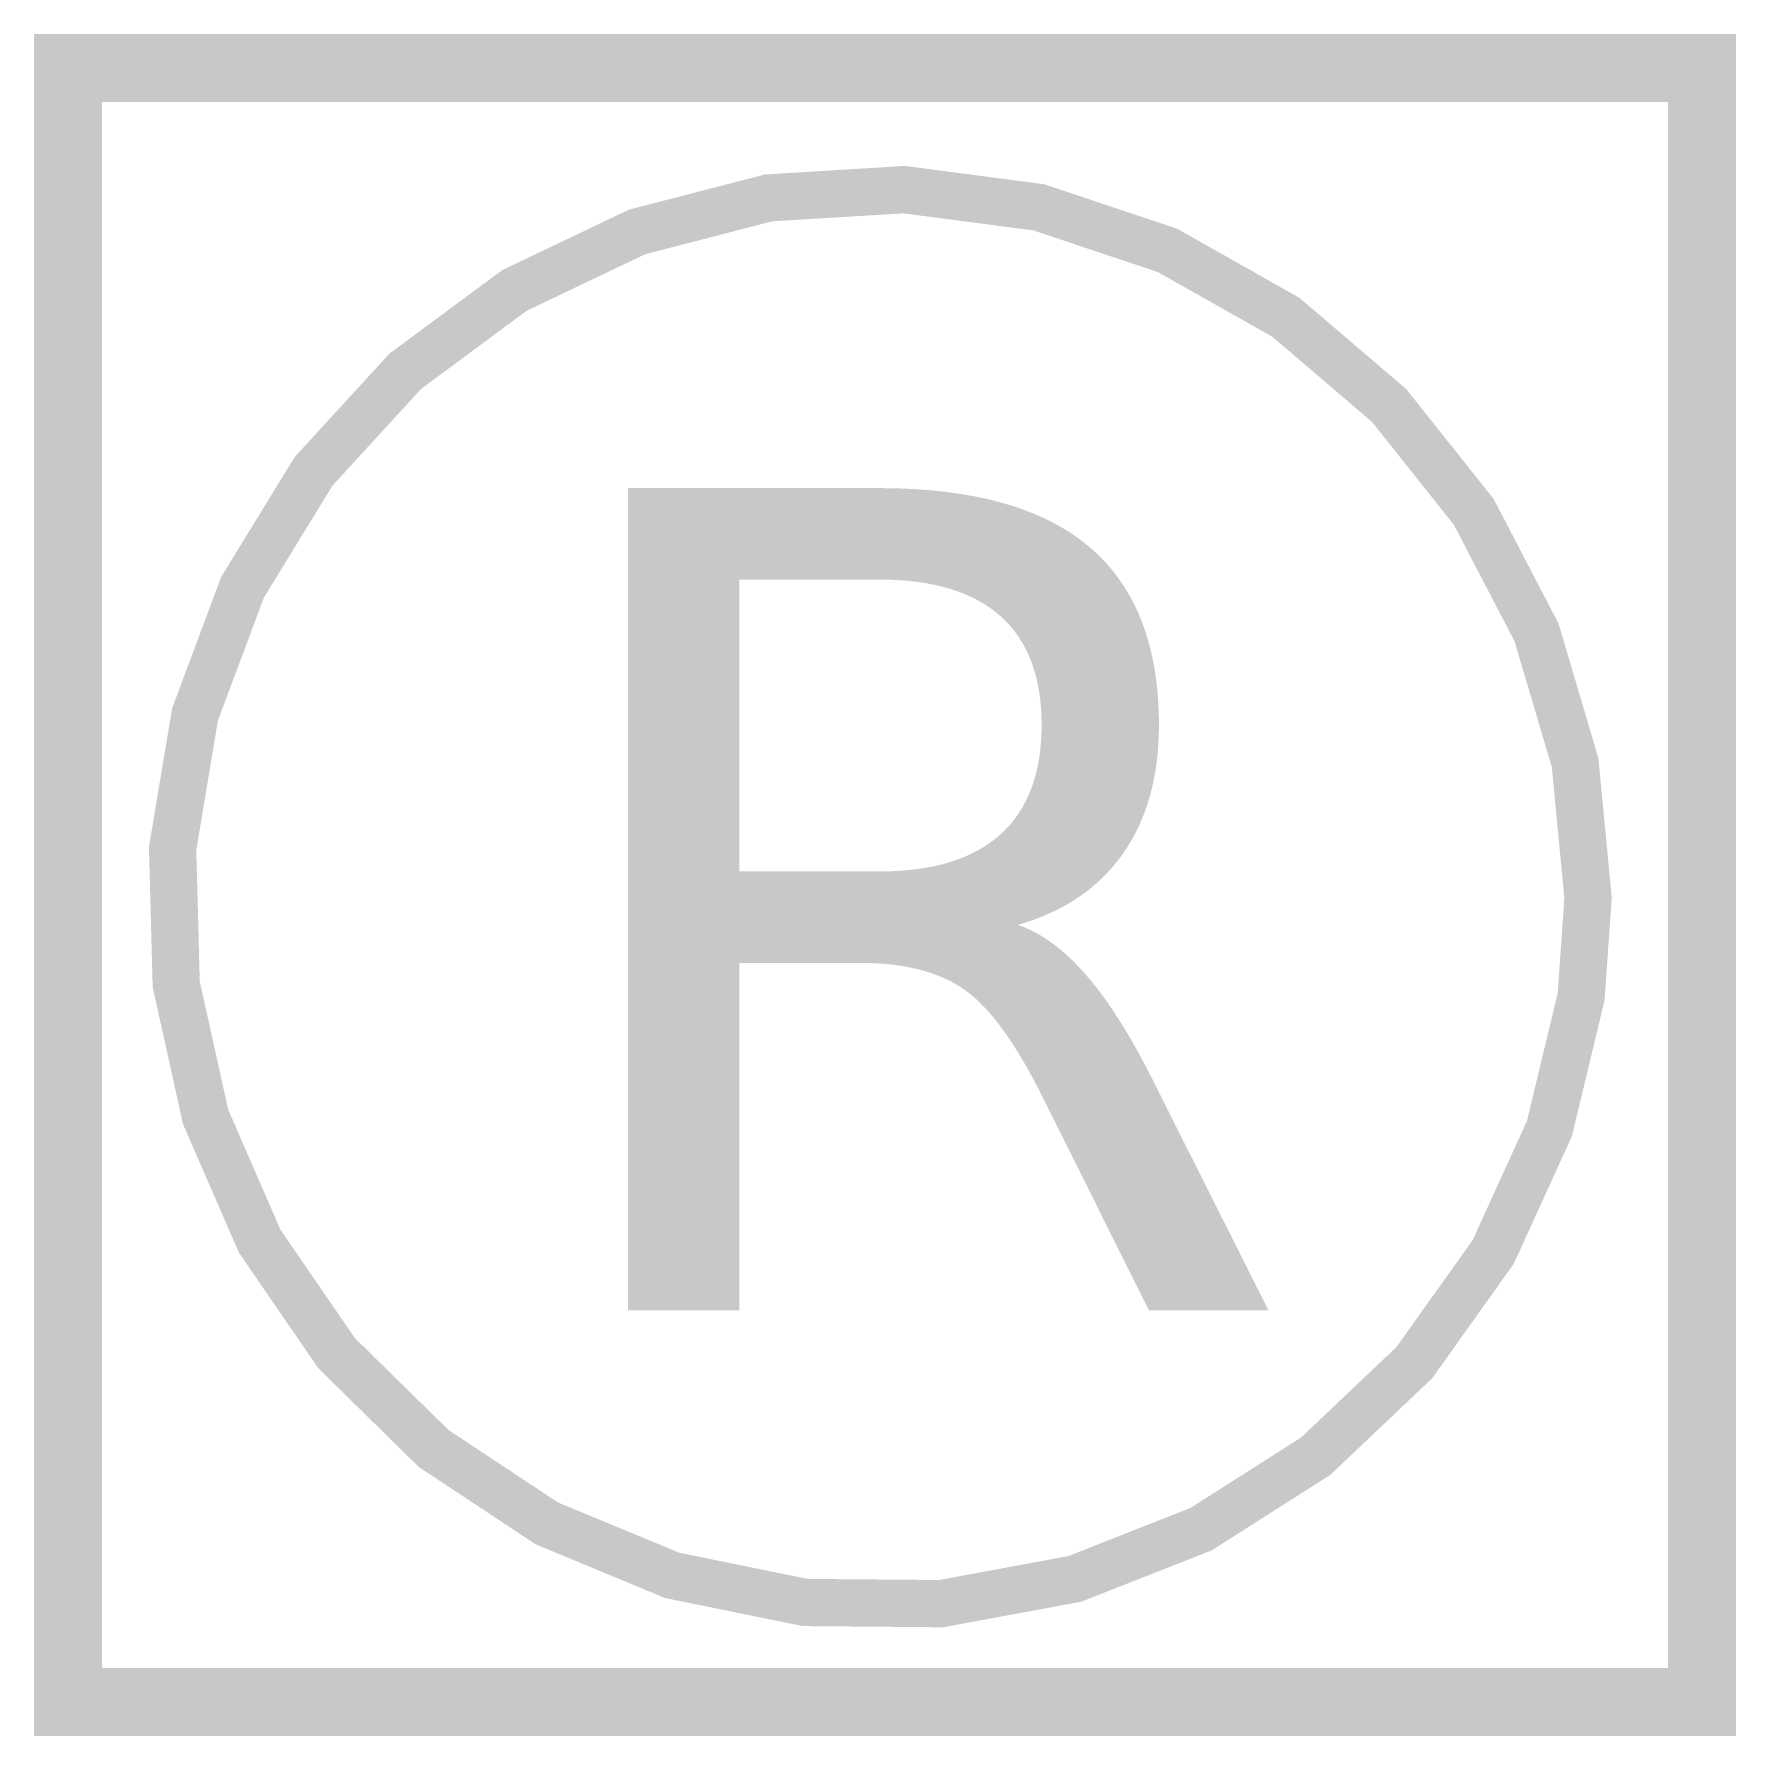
# Model space of a CAD drawing. Extents: x 2265.017 to 2265.317, y 1078.502 to 1078.802.
import ezdxf

# ---------------------------------------------------------------- set-up
doc = ezdxf.new("R2010")
doc.units = 0
doc.styles.add('VERDANA', font='verdana.TTF')

msp = doc.modelspace()

# ---------------------------------------------------------------- linework, layer by layer
at = {"color": 0, "linetype": 'Continuous'}
msp.add_lwpolyline([(2265.02341, 1078.79559, 0.01196, 0.01196, 0), (2265.31055, 1078.79559, 0.01196, 0.01196, 0), (2265.31055, 1078.50845, 0.01196, 0.01196, 0), (2265.02341, 1078.50845, 0.01196, 0.01196, 0), (2265.02341, 1078.79559, 0.01196, 0.01196, 0), (2265.02341, 1078.79559, 0.01196, 0.01196, 0), (2265.31055, 1078.79559, 0.01196, 0.01196, 0)], format="xyseb", dxfattribs=at)
at = {"color": 0}
msp.add_lwpolyline([(2265.29054, 1078.64978, 0.0083, 0.0083, 0), (2265.28826, 1078.67354, 0.0083, 0.0083, 0), (2265.28148, 1078.69643, 0.0083, 0.0083, 0), (2265.27045, 1078.7176, 0.0083, 0.0083, 0), (2265.25559, 1078.73628, 0.0083, 0.0083, 0), (2265.23744, 1078.75179, 0.0083, 0.0083, 0), (2265.21666, 1078.76354, 0.0083, 0.0083, 0), (2265.19402, 1078.77112, 0.0083, 0.0083, 0), (2265.17036, 1078.77423, 0.0083, 0.0083, 0), (2265.14653, 1078.77278, 0.0083, 0.0083, 0), (2265.12342, 1078.7668, 0.0083, 0.0083, 0), (2265.10187, 1078.75652, 0.0083, 0.0083, 0), (2265.08268, 1078.74232, 0.0083, 0.0083, 0), (2265.06655, 1078.72472, 0.0083, 0.0083, 0), (2265.05408, 1078.70437, 0.0083, 0.0083, 0), (2265.04572, 1078.68201, 0.0083, 0.0083, 0), (2265.04178, 1078.65846, 0.0083, 0.0083, 0), (2265.04241, 1078.6346, 0.0083, 0.0083, 0), (2265.04757, 1078.61129, 0.0083, 0.0083, 0), (2265.05709, 1078.5894, 0.0083, 0.0083, 0), (2265.07061, 1078.56973, 0.0083, 0.0083, 0), (2265.08764, 1078.553, 0.0083, 0.0083, 0), (2265.10755, 1078.53982, 0.0083, 0.0083, 0), (2265.1296, 1078.53068, 0.0083, 0.0083, 0), (2265.15299, 1078.52592, 0.0083, 0.0083, 0), (2265.17686, 1078.52572, 0.0083, 0.0083, 0), (2265.20034, 1078.53007, 0.0083, 0.0083, 0), (2265.22255, 1078.53882, 0.0083, 0.0083, 0), (2265.24268, 1078.55164, 0.0083, 0.0083, 0), (2265.26, 1078.56807, 0.0083, 0.0083, 0), (2265.27386, 1078.58751, 0.0083, 0.0083, 0), (2265.28376, 1078.60923, 0.0083, 0.0083, 0), (2265.28933, 1078.63244, 0.0083, 0.0083, 0)], format="xyseb", close=True, dxfattribs=at)

# ---------------------------------------------------------------- texts
at = {"color": 0, "style": 'VERDANA'}
msp.add_text('R', height=0.14452, dxfattribs=at).set_placement((2265.10235, 1078.57725))

doc.saveas('drawing.dxf')
